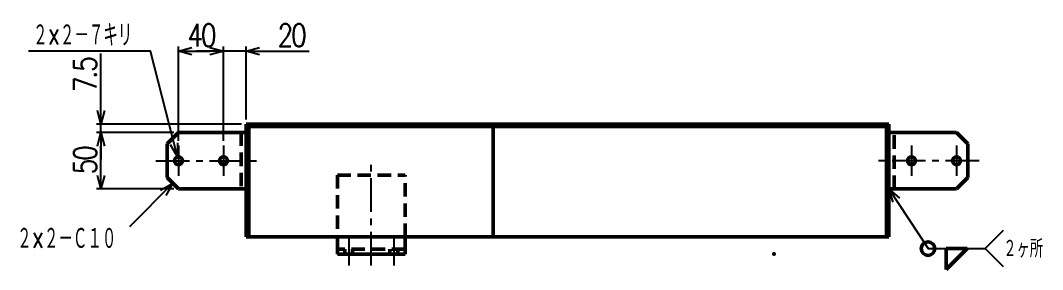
# Model space of a CAD drawing. Header units: millimetres. Extents: x -933 to 621, y -146 to 927.
# Drawn here: x -311 to 595, y 706 to 927 of the extents above; entities that cross this region are included whole.
import ezdxf

# ---------------------------------------------------------------- set-up
doc = ezdxf.new("R2010")
doc.units = ezdxf.units.MM
doc.header["$LTSCALE"] = 0.935433
doc.linetypes.add('CENTER', pattern=[50.8, 31.75, -6.35, 6.35, -6.35])
doc.linetypes.add('DASHED', pattern=[19.05, 12.7, -6.35])
doc.layers.add('NoLayerName_001', color=7, linetype='Continuous')
doc.layers.add('NoLayerName_002', color=7, linetype='Continuous')
doc.styles.get("Standard").update_dxf_attribs({"font": 'txt', "bigfont": 'extfont2'})
doc.dimstyles.get("Standard").update_dxf_attribs({"dimtxt": 2.5, "dimasz": 2.5, "dimexe": 1.25, "dimexo": 0.625, "dimtad": 1, "dimdec": 3, "dimzin": 0, "dimdsep": 46, "dimtxsty": 'Standard', "dimcen": 2.5, "dimadec": 0, "dimazin": 0, "dimtfac": 0.75, "dimtdec": 3, "dimtmove": 0, "dimatfit": 3, "dimfxl": 1, "dimarcsym": 0})

# ---------------------------------------------------------------- blocks, each defined once
blk = doc.blocks.new('_OPEN30')
at = {"color": 0, "linetype": 'ByBlock', "lineweight": -2}
for p, q in [((-1, 0.267949), (0, 0)), ((0, 0), (-1, -0.267949)), ((0, 0), (-1, 0))]:
    blk.add_line(p, q, dxfattribs=at)
blk = doc.blocks.new('*D84')
at = {"layer": 'Defpoints', "color": 0}
for p in [(-131, 899.71), (-111, 834.98), (-131, 815.98)]:
    blk.add_point(p, dxfattribs=at)
at = {"layer": 'NoLayerName_001', "color": 0, "linetype": 'Continuous', "lineweight": 25}
for p, q in [((-143, 899.71), (-155, 899.71)), ((-131, 819.98), (-131, 903.71)), ((-111, 899.71), (-131, 899.71)), ((-111, 838.98), (-111, 903.71)), ((-111, 899.71), (-55, 899.71)), ((-99, 899.71), (-87, 899.71))]:
    blk.add_line(p, q, dxfattribs=at)
at = {"layer": 'NoLayerName_001', "color": 0, "lineweight": 25, "xscale": 12, "yscale": 12, "zscale": 12}
blk.add_blockref('_OPEN30', (-131, 899.71), dxfattribs=at)
at = {"layer": 'NoLayerName_001', "color": 0, "lineweight": 25, "xscale": 12, "yscale": 12, "zscale": 12, "rotation": 180}
blk.add_blockref('_OPEN30', (-111, 899.71), dxfattribs=at)
at = {"layer": 'NoLayerName_001', "color": 2, "lineweight": 50, "insert": (-71, 913.71), "char_height": 20, "attachment_point": 5}
blk.add_mtext('\\W0.8000;\\T0.8750;20', dxfattribs=at)
blk = doc.blocks.new('*D85')
at = {"layer": 'Defpoints', "color": 0}
for p in [(-131, 899.71), (-171, 815.98), (-131, 815.98)]:
    blk.add_point(p, dxfattribs=at)
at = {"layer": 'NoLayerName_001', "color": 0, "linetype": 'Continuous', "lineweight": 25}
for p, q in [((-171, 819.98), (-171, 903.71)), ((-159, 899.71), (-143, 899.71)), ((-131, 819.98), (-131, 903.71))]:
    blk.add_line(p, q, dxfattribs=at)
at = {"layer": 'NoLayerName_001', "color": 0, "lineweight": 25, "xscale": 12, "yscale": 12, "zscale": 12, "rotation": 180}
blk.add_blockref('_OPEN30', (-171, 899.71), dxfattribs=at)
at = {"layer": 'NoLayerName_001', "color": 0, "lineweight": 25, "xscale": 12, "yscale": 12, "zscale": 12}
blk.add_blockref('_OPEN30', (-131, 899.71), dxfattribs=at)
at = {"layer": 'NoLayerName_001', "color": 2, "lineweight": 50, "insert": (-151, 913.71), "char_height": 20, "attachment_point": 5}
blk.add_mtext('\\W0.8000;\\T0.8750;40', dxfattribs=at)
blk = doc.blocks.new('DIM_0013')
at = {"color": 3, "linetype": 'Continuous', "lineweight": 25}
for points in [[(131.99, 0), (108, 93.84), (0, 93.84)], [(132.14, 12.42), (131.99, 0), (125.91, 10.83)]]:
    blk.add_lwpolyline(points, dxfattribs=at)
at = {"color": 2, "linetype": 'Continuous', "lineweight": 50, "width": 0.583333}
blk.add_text('２×２－７キリ', height=20, dxfattribs=at).set_placement((4, 97.84))
blk = doc.blocks.new('*D87')
at = {"layer": 'Defpoints', "color": 0}
for p in [(-239.65, 827.48), (-171, 827.48), (-171, 777.48)]:
    blk.add_point(p, dxfattribs=at)
at = {"layer": 'NoLayerName_001', "color": 0, "linetype": 'Continuous', "lineweight": 25}
for p, q in [((-175, 827.48), (-243.65, 827.48)), ((-239.65, 789.48), (-239.65, 815.48)), ((-175, 777.48), (-243.65, 777.48))]:
    blk.add_line(p, q, dxfattribs=at)
at = {"layer": 'NoLayerName_001', "color": 0, "lineweight": 25, "xscale": 12, "yscale": 12, "zscale": 12}
for p, rotation in [((-239.65, 827.48), 90), ((-239.65, 777.48), 270)]:
    blk.add_blockref('_OPEN30', p, dxfattribs=dict(at, rotation=rotation))
at = {"layer": 'NoLayerName_001', "color": 2, "lineweight": 50, "insert": (-253.65, 802.48), "char_height": 20, "attachment_point": 5, "rotation": 90}
blk.add_mtext('\\W0.8000;\\T0.8750;50', dxfattribs=at)
blk = doc.blocks.new('*D88')
at = {"layer": 'Defpoints', "color": 0}
for p in [(-239.65, 834.98), (-111, 834.98), (-171, 827.48)]:
    blk.add_point(p, dxfattribs=at)
at = {"layer": 'NoLayerName_001', "color": 0, "linetype": 'Continuous', "lineweight": 25}
for p, q in [((-239.65, 834.98), (-239.65, 897.65)), ((-239.65, 846.98), (-239.65, 858.98)), ((-115, 834.98), (-243.65, 834.98)), ((-239.65, 827.48), (-239.65, 834.98)), ((-175, 827.48), (-243.65, 827.48)), ((-239.65, 815.48), (-239.65, 803.48))]:
    blk.add_line(p, q, dxfattribs=at)
at = {"layer": 'NoLayerName_001', "color": 0, "lineweight": 25, "xscale": 12, "yscale": 12, "zscale": 12}
for p, rotation in [((-239.65, 834.98), 270), ((-239.65, 827.48), 90)]:
    blk.add_blockref('_OPEN30', p, dxfattribs=dict(at, rotation=rotation))
at = {"layer": 'NoLayerName_001', "color": 2, "lineweight": 50, "insert": (-253.65, 878.32), "char_height": 20, "attachment_point": 5, "rotation": 90}
blk.add_mtext('\\W0.8000;\\T0.8750;7.5', dxfattribs=at)
blk = doc.blocks.new('DIM_0014')
at = {"color": 3, "linetype": 'Continuous', "lineweight": 25}
blk.add_line((138.03, 59.13), (99.52, 20.62), dxfattribs=at)
blk.add_lwpolyline([(127.27, 52.92), (138.03, 59.13), (131.82, 48.38)], dxfattribs=at)
at = {"color": 2, "linetype": 'Continuous', "lineweight": 50, "width": 0.583333}
blk.add_text('２×２－Ｃ１０', height=20, dxfattribs=at).set_placement((0, 0))
blk = doc.blocks.new('JZB_0022')
at = {"layer": 'NoLayerName_002', "color": 7, "linetype": 'Continuous', "lineweight": 50}
for p, q in [((0, 40), (10, 50)), ((70, 50), (10, 50)), ((0, 10), (0, 40)), ((10, 0), (0, 10)), ((70, 0), (10, 0))]:
    blk.add_line(p, q, dxfattribs=at)
at = {"layer": 'NoLayerName_002', "color": 3, "linetype": 'DASHED', "lineweight": 50}
blk.add_line((65.5, 50), (65.5, 0), dxfattribs=at)
blk = doc.blocks.new('JZB_0023')
at = {"layer": 'NoLayerName_002', "color": 3, "linetype": 'DASHED', "lineweight": 50}
for p, q in [((0, 70), (60, 70)), ((0, 70), (0, 15.3)), ((60, 15.3), (60, 70)), ((60, 4.5), (0, 4.5))]:
    blk.add_line(p, q, dxfattribs=at)
at = {"layer": 'NoLayerName_002', "color": 7, "linetype": 'Continuous', "lineweight": 50}
for p, q in [((0, 15.3), (0, 0)), ((60, 15.3), (60, 0)), ((0, 0), (60, 0))]:
    blk.add_line(p, q, dxfattribs=at)
blk = doc.blocks.new('JZB_0024')
at = {"layer": 'NoLayerName_002', "color": 7, "linetype": 'Continuous', "lineweight": 50}
for p, q in [((60, 50), (0, 50)), ((60, 50), (70, 40)), ((70, 40), (70, 10)), ((70, 10), (60, 0)), ((60, 0), (0, 0))]:
    blk.add_line(p, q, dxfattribs=at)
at = {"layer": 'NoLayerName_002', "color": 3, "linetype": 'DASHED', "lineweight": 50}
blk.add_line((4.5, 0), (4.5, 50), dxfattribs=at)
blk = doc.blocks.new('JZB_0025')
at = {"layer": 'NoLayerName_002', "color": 7, "linetype": 'Continuous', "lineweight": 50}
for p, q in [((0, 0), (0, 2.3)), ((0, 2.3), (570, 2.3)), ((570, 0), (0, 0)), ((570, 0), (570, 2.3))]:
    blk.add_line(p, q, dxfattribs=at)
at = {"layer": 'NoLayerName_002', "color": 3, "linetype": 'DASHED', "lineweight": 50}
for p, q in [((5, 2.3), (5, 0)), ((220, 0), (220, 2.3))]:
    blk.add_line(p, q, dxfattribs=at)
blk = doc.blocks.new('JZB_0026')
at = {"layer": 'NoLayerName_002', "color": 7, "linetype": 'Continuous', "lineweight": 50}
for p, q in [((348.55, 0), (348.55, 97.7)), ((350.85, 0), (350.85, 97.7)), ((0, 0), (350.85, 0))]:
    blk.add_line(p, q, dxfattribs=at)
blk = doc.blocks.new('JZB_0027')
at = {"layer": 'NoLayerName_002', "color": 7, "linetype": 'Continuous', "lineweight": 50}
for p, q in [((0, 97.7), (0, 0)), ((2.3, 97.7), (2.3, 0)), ((219.15, 97.7), (219.15, 0)), ((219.15, 0), (0, 0))]:
    blk.add_line(p, q, dxfattribs=at)
blk = doc.blocks.new('JZB_0028')
at = {"layer": 'NoLayerName_002', "color": 4, "linetype": 'CENTER', "lineweight": 25}
blk.add_line((3.5, 27), (3.5, 0), dxfattribs=at)
at = {"layer": 'NoLayerName_002', "color": 7, "linetype": 'Continuous', "lineweight": 50}
blk.add_circle((3.5, 13.5), 3.5, dxfattribs=at)
blk = doc.blocks.new('JZB_0029')
at = {"layer": 'NoLayerName_002', "color": 4, "linetype": 'CENTER', "lineweight": 25}
blk.add_line((3.5, 27), (3.5, 0), dxfattribs=at)
at = {"layer": 'NoLayerName_002', "color": 7, "linetype": 'Continuous', "lineweight": 50}
blk.add_circle((3.5, 13.5), 3.5, dxfattribs=at)
blk = doc.blocks.new('JZB_0030')
at = {"layer": 'NoLayerName_002', "color": 4, "linetype": 'CENTER', "lineweight": 25}
blk.add_line((3.5, 24.5), (3.5, 0), dxfattribs=at)
at = {"layer": 'NoLayerName_002', "color": 3, "linetype": 'DASHED', "lineweight": 50}
for p, q in [((0, 10), (0, 14.5)), ((7, 14.5), (7, 10))]:
    blk.add_line(p, q, dxfattribs=at)
blk = doc.blocks.new('JZB_0031')
at = {"layer": 'NoLayerName_002', "color": 4, "linetype": 'CENTER', "lineweight": 25}
blk.add_line((3.5, 24.5), (3.5, 0), dxfattribs=at)
at = {"layer": 'NoLayerName_002', "color": 3, "linetype": 'DASHED', "lineweight": 50}
for p, q in [((0, 10), (0, 14.5)), ((7, 14.5), (7, 10))]:
    blk.add_line(p, q, dxfattribs=at)
blk = doc.blocks.new('JZB_0032')
at = {"layer": 'NoLayerName_002', "color": 4, "linetype": 'CENTER', "lineweight": 25}
blk.add_line((3.5, 27), (3.5, 0), dxfattribs=at)
at = {"layer": 'NoLayerName_002', "color": 7, "linetype": 'Continuous', "lineweight": 50}
blk.add_circle((3.5, 13.5), 3.5, dxfattribs=at)
blk = doc.blocks.new('JZB_0033')
at = {"layer": 'NoLayerName_002', "color": 4, "linetype": 'CENTER', "lineweight": 25}
blk.add_line((3.5, 27), (3.5, 0), dxfattribs=at)
at = {"layer": 'NoLayerName_002', "color": 7, "linetype": 'Continuous', "lineweight": 50}
blk.add_circle((3.5, 13.5), 3.5, dxfattribs=at)
blk = doc.blocks.new('DIM_0008')
at = {"color": 2, "linetype": 'Continuous', "lineweight": 50}
for p, q in [((50.67, 18.75), (50.67, 0.15)), ((69.42, 18.75), (50.67, 18.75)), ((50.67, 0.15), (69.42, 18.75))]:
    blk.add_line(p, q, dxfattribs=at)
at = {"color": 3, "linetype": 'Continuous', "lineweight": 25}
for points in [[(3.89, 59.84), (0, 71.64), (9.27, 63.37)], [(0, 71.64), (34.67, 18.75), (85.42, 18.75)], [(101.42, 34.75), (85.42, 18.75), (101.42, 2.75)]]:
    blk.add_lwpolyline(points, dxfattribs=at)
at = {"color": 2, "linetype": 'Continuous', "lineweight": 50}
blk.add_circle((34.67, 18.75), 6, dxfattribs=at)
at = {"color": 2, "linetype": 'Continuous', "lineweight": 50, "width": 0.666667}
blk.add_text('２ヶ所', height=16, dxfattribs=at).set_placement((101.42, 10.75))

msp = doc.modelspace()

# ---------------------------------------------------------------- linework, layer by layer
at = {"layer": 'NoLayerName_001', "color": 4, "linetype": 'CENTER', "lineweight": 25}
for p, q in [((-191, 802.4821), (-101, 802.4821)), ((0, 709.6821), (0, 799.6821)), ((539, 802.4821), (449, 802.4821))]:
    msp.add_line(p, q, dxfattribs=at)
at = {"layer": 'NoLayerName_001', "color": 7, "linetype": 'Continuous', "lineweight": 50}
msp.add_point((357, 719.6821), dxfattribs=at)

# ---------------------------------------------------------------- block references
at = {"layer": 'NoLayerName_001', "color": 3, "linetype": 'Continuous', "lineweight": 25}
for name, p in [('DIM_0013', (-303.8598, 805.873)), ('DIM_0014', (-314.0304, 723.3473)), ('DIM_0008', (459, 705.8435))]:
    msp.add_blockref(name, p, dxfattribs=at)
at = {"layer": 'NoLayerName_001'}
for name, p in [('JZB_0025', (-111, 832.6821)), ('JZB_0022', (-181, 777.4821)), ('JZB_0027', (-111, 734.9821)), ('JZB_0026', (108.1492, 734.9821)), ('JZB_0024', (459, 777.4821)), ('JZB_0028', (-174.5, 788.9821)), ('JZB_0029', (-134.5, 788.9821)), ('JZB_0032', (475.5, 788.9821)), ('JZB_0033', (515.5, 788.9821)), ('JZB_0023', (-30, 719.6821)), ('JZB_0031', (-23.5, 709.6821)), ('JZB_0030', (16.5, 709.6821))]:
    msp.add_blockref(name, p, dxfattribs=at)

# ---------------------------------------------------------------- dimensions: what is measured, and where the dimension line sits
at = {"layer": 'NoLayerName_001', "color": 3, "linetype": 'Continuous', "lineweight": 50}
dim = msp.add_linear_dim(base=(-131, 899.7101), p1=(-171, 815.9821), p2=(-131, 815.9821), text='\\W0.8000;\\T0.8750;<>', dimstyle='Standard', override={"dimtxt": 20, "dimasz": 12, "dimexe": 4, "dimexo": 4, "dimgap": 4, "dimzin": 8, "dimblk": 'OPEN30', "dimclrd": 0, "dimclre": 0, "dimclrt": 2, "dimtp": 0, "dimtm": 0, "dimlwd": 25, "dimlwe": 25}, dxfattribs=at)
dim.commit()
dim.dimension.update_dxf_attribs({"geometry": '*D85', "text_midpoint": (-151, 899.7101), "dimtype": 160})
for base, p1, p2, angle, picture, middle in [((-131, 899.7101), (-111, 834.9821), (-131, 815.9821), 180, '*D84', (-71, 899.7101)), ((-239.649, 834.9821), (-171, 827.4821), (-111, 834.9821), 90, '*D88', (-239.649, 878.3154)), ((-239.649, 827.4821), (-171, 777.4821), (-171, 827.4821), 90, '*D87', (-239.649, 802.4821))]:
    dim = msp.add_linear_dim(base=base, p1=p1, p2=p2, angle=angle, text='\\W0.8000;\\T0.8750;<>', dimstyle='Standard', override={"dimtxt": 20, "dimasz": 12, "dimexe": 4, "dimexo": 4, "dimgap": 4, "dimzin": 8, "dimblk": 'OPEN30', "dimclrd": 0, "dimclre": 0, "dimclrt": 2, "dimtp": 0, "dimtm": 0, "dimlwd": 25, "dimlwe": 25}, dxfattribs=at)
    dim.commit()
    dim.dimension.update_dxf_attribs({"geometry": picture, "text_midpoint": middle, "dimtype": 160})

doc.saveas('drawing.dxf')
